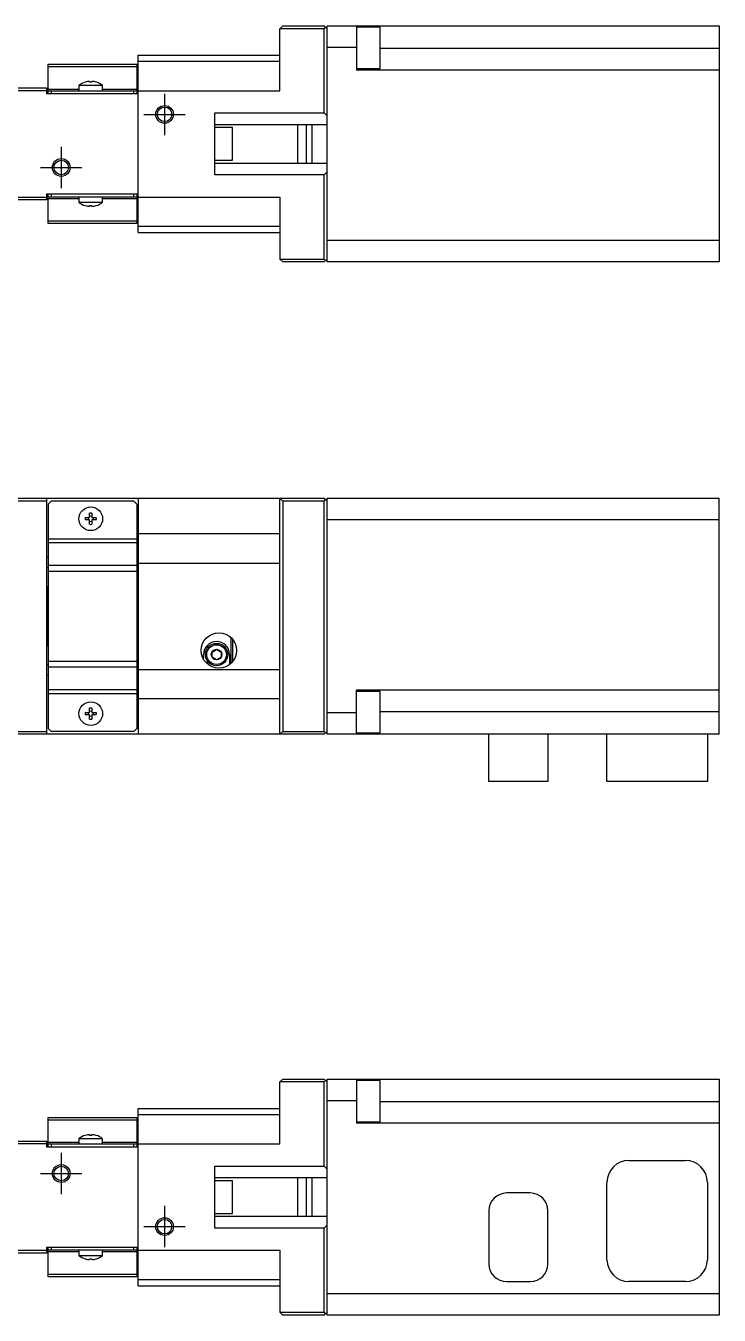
# Model space of a CAD drawing. Extents: x 0 to 677, y -8 to 228.
# Drawn here: x 206 to 323.4, y 10 to 228.4 of the extents above; entities that cross this region are included whole.
import ezdxf

# ---------------------------------------------------------------- set-up
doc = ezdxf.new("R2010")
doc.units = 0
doc.header["$LTSCALE"] = 0.5
doc.linetypes.add('CENTER', pattern=[50.8, 31.75, -6.35, 6.35, -6.35])
for name, color, linetype in [('MSM_CENTER', 1, 'CENTER'), ('MSM_CONTINUOUS', 7, 'CONTINUOUS'), ('MSM_NARROW', 5, 'CONTINUOUS')]:
    doc.layers.add(name, color=color, linetype=linetype)

msp = doc.modelspace()

# ---------------------------------------------------------------- linework, layer by layer
at = {"layer": 'MSM_CENTER'}
for p, q in [((229.5, 216.887476), (229.5, 209.887476)), ((226, 213.387476), (233, 213.387476)), ((212, 207.887476), (212, 200.887476)), ((208.5, 204.387476), (215.5, 204.387476)), ((212, 37.5), (212, 30.5)), ((208.5, 34), (215.5, 34)), ((229.5, 28.5), (229.5, 21.5)), ((226, 25), (233, 25))]:
    msp.add_line(p, q, dxfattribs=at)
at = {"layer": 'MSM_CONTINUOUS'}
for p, q in [((249.5, 228.387476), (249, 227.887476)), ((249, 217.387476), (249, 227.887476)), ((256.5, 227.887476), (249, 227.887476)), ((249.5, 228.387476), (256.5, 228.387476)), ((257, 227.887476), (256.5, 228.387476)), ((256.5, 227.887476), (256.75, 228.137476)), ((256.5, 213.637476), (256.5, 227.887476)), ((257, 228.387476), (323.4, 228.387476)), ((257, 188.387476), (257, 228.387476)), ((262, 228.387476), (262, 220.899251)), ((266, 228.150932), (262, 228.150932)), ((266, 221.150932), (266, 228.150932)), ((323.4, 228.387476), (323.4, 188.387476)), ((225, 193.387476), (225, 223.387476)), ((225, 223.387476), (249, 223.387476)), ((262, 224.687476), (257, 224.687476)), ((266, 224.599251), (323.4, 224.599251)), ((209.8, 221.887476), (224.8, 221.887476)), ((209.8, 216.887476), (209.8, 221.887476)), ((224.8, 221.448136), (209.8, 221.448136)), ((224.8, 221.887476), (224.8, 216.887476)), ((225, 222.387476), (249, 222.387476)), ((262, 221.150932), (266, 221.150932)), ((323.4, 220.899251), (262, 220.899251)), ((216.071291, 218.843208), (216.05, 218.843208)), ((216.8, 218.843208), (216.8, 218.974952)), ((217.2, 218.843208), (216.8, 218.843208)), ((217.2, 218.974952), (217.2, 218.843208)), ((217.95, 218.843208), (217.928709, 218.843208)), ((196, 217.887476), (209.5, 217.887476)), ((209.5, 217.387476), (196, 217.387476)), ((209.5, 217.887476), (209.5, 216.887476)), ((225, 216.887476), (209.5, 216.887476)), ((209.8, 217.680369), (215, 217.680369)), ((209.8, 217.387476), (224.8, 217.387476)), ((210.3, 217.387476), (210.3, 216.887476)), ((215, 218.285475), (215, 217.387476)), ((219, 218.285475), (215, 218.285475)), ((219, 217.387476), (219, 218.285475)), ((219, 217.680369), (224.8, 217.680369)), ((224.3, 216.887476), (224.3, 217.387476)), ((225, 217.387476), (249, 217.387476)), ((230.7, 213.119763), (230.7, 213.655189)), ((238, 203.137476), (238, 213.637476)), ((238, 213.637476), (256.5, 213.637476)), ((257, 213.137476), (256.5, 213.637476)), ((257, 211.637476), (238, 211.637476)), ((241, 211.137476), (238, 211.137476)), ((241, 205.637476), (241, 211.137476)), ((252, 211.637476), (252, 205.137476)), ((253.5, 205.137476), (253.5, 211.637476)), ((254.5, 205.137476), (254.5, 211.637476)), ((238, 205.637476), (241, 205.637476)), ((238, 205.137476), (257, 205.137476)), ((256.5, 203.137476), (238, 203.137476)), ((256.5, 203.137476), (257, 203.637476)), ((256.5, 188.887476), (256.5, 203.137476)), ((209.5, 198.887476), (196.5, 198.887476)), ((196.612372, 199.387476), (209.5, 199.387476)), ((209.5, 199.887476), (209.5, 198.887476)), ((225, 199.887476), (209.5, 199.887476)), ((209.8, 194.887476), (209.8, 199.887476)), ((224.8, 199.387476), (209.8, 199.387476)), ((215, 199.094583), (209.8, 199.094583)), ((210.3, 199.887476), (210.3, 199.387476)), ((215, 199.387476), (215, 198.489477)), ((219, 198.489477), (219, 199.387476)), ((224.8, 199.094583), (219, 199.094583)), ((224.3, 199.387476), (224.3, 199.887476)), ((224.8, 199.887476), (224.8, 194.887476)), ((225, 199.387476), (249, 199.387476)), ((249, 199.387476), (249, 188.887476)), ((215, 198.489477), (219, 198.489477)), ((216.05, 197.931744), (216.071291, 197.931744)), ((216.8, 197.800001), (216.8, 197.931744)), ((216.8, 197.931744), (217.2, 197.931744)), ((217.2, 197.931744), (217.2, 197.800001)), ((217.928709, 197.931744), (217.95, 197.931744)), ((209.8, 195.326816), (224.8, 195.326816)), ((224.8, 194.887476), (209.8, 194.887476)), ((249, 194.387476), (225, 194.387476)), ((225, 193.387476), (249, 193.387476)), ((257, 192.087476), (323.4, 192.087476)), ((249, 188.887476), (249.5, 188.387476)), ((249, 188.887476), (256.5, 188.887476)), ((256.5, 188.387476), (249.5, 188.387476)), ((256.5, 188.387476), (257, 188.887476)), ((256.75, 188.637476), (256.5, 188.887476)), ((323.4, 188.387476), (257, 188.387476)), ((196, 148.387476), (256.5, 148.387476)), ((209.5, 147.887476), (197.112372, 147.887476)), ((209.5, 148.387476), (209.5, 108.387476)), ((210.3, 147.887476), (209.8, 147.387476)), ((209.8, 147.387476), (209.8, 109.387476)), ((224.3, 147.887476), (210.3, 147.887476)), ((224.8, 147.387476), (224.3, 147.887476)), ((224.8, 147.387476), (224.8, 109.387476)), ((225, 148.387476), (225, 108.387476)), ((249, 108.387476), (249, 148.387476)), ((249, 148.387476), (249.5, 147.887476)), ((256.5, 147.887476), (249.5, 147.887476)), ((249.5, 147.887476), (249.5, 108.887476)), ((257, 147.887476), (256.5, 148.387476)), ((256.5, 147.887476), (256.75, 148.137476)), ((256.5, 108.887476), (256.5, 147.887476)), ((257, 148.387476), (323.4, 148.387476)), ((257, 108.387476), (257, 148.387476)), ((323.4, 108.387476), (323.4, 148.387476)), ((216.071291, 145.087476), (216.8, 145.087476)), ((216.8, 144.687476), (216.071291, 144.687476)), ((216.8, 145.087476), (216.8, 145.816184)), ((216.8, 143.958767), (216.8, 144.687476)), ((217.2, 145.816184), (217.2, 145.087476)), ((217.2, 145.087476), (217.928709, 145.087476)), ((217.928709, 144.687476), (217.2, 144.687476)), ((217.2, 144.687476), (217.2, 143.958767)), ((323.4, 144.687476), (257, 144.687476)), ((225, 142.387476), (249, 142.387476)), ((209.8, 141.508796), (224.8, 141.508796)), ((224.8, 140.801689), (209.8, 140.801689)), ((209.8, 138.387476), (209.5, 138.387476)), ((225, 138.387476), (224.8, 138.387476)), ((209.5, 136.637476), (209.8, 136.637476)), ((209.8, 137.033922), (224.8, 137.033922)), ((224.8, 135.973262), (209.8, 135.973262)), ((225, 135.660446), (224.8, 135.660446)), ((225, 137.387476), (249, 137.387476)), ((209.7, 133.387476), (209.5, 133.187476)), ((209.8, 133.387476), (209.7, 133.387476)), ((209.7, 133.387476), (209.7, 123.387476)), ((225, 133.160446), (224.8, 133.160446)), ((224.8, 130.660446), (225, 130.660446)), ((225, 126.114505), (224.8, 126.114505)), ((240.7, 124.823543), (240.7, 120.351408)), ((241, 124.513612), (241, 120.661339)), ((209.5, 123.587476), (209.7, 123.387476)), ((209.7, 123.387476), (209.8, 123.387476)), ((224.8, 123.614505), (225, 123.614505)), ((237.55, 122.320488), (238.3, 122.753501)), ((237.55, 121.454463), (237.55, 122.320488)), ((238.3, 122.753501), (239.05, 122.320488)), ((239.05, 122.320488), (239.05, 121.454463)), ((241, 124.387476), (241.1, 124.387476)), ((209.8, 120.137476), (209.5, 120.137476)), ((209.8, 120.801689), (224.8, 120.801689)), ((224.8, 121.114505), (225, 121.114505)), ((236.1, 121.090813), (236.1, 121.887476)), ((238.3, 121.02145), (237.55, 121.454463)), ((239.05, 121.454463), (238.3, 121.02145)), ((240.5, 121.887476), (240.5, 120.187476)), ((209.5, 118.387476), (209.8, 118.387476)), ((224.8, 119.741029), (209.8, 119.741029)), ((224.8, 118.387476), (225, 118.387476)), ((225, 119.387476), (249, 119.387476)), ((209.8, 115.973262), (224.8, 115.973262)), ((323.4, 115.875701), (262, 115.875701)), ((262, 108.387476), (262, 115.875701)), ((224.8, 115.266155), (209.8, 115.266155)), ((249, 114.387476), (225, 114.387476)), ((266, 115.62402), (262, 115.62402)), ((266, 108.62402), (266, 115.62402)), ((216.071291, 112.087476), (216.8, 112.087476)), ((216.8, 111.687476), (216.071291, 111.687476)), ((216.8, 112.087476), (216.8, 112.816184)), ((216.8, 110.958767), (216.8, 111.687476)), ((217.2, 112.816184), (217.2, 112.087476)), ((217.2, 112.087476), (217.928709, 112.087476)), ((217.2, 111.687476), (217.2, 110.958767)), ((217.928709, 111.687476), (217.2, 111.687476)), ((257, 112.087476), (262, 112.087476)), ((323.4, 112.175701), (266, 112.175701)), ((209.8, 109.387476), (210.3, 108.887476)), ((224.3, 108.887476), (224.8, 109.387476)), ((256.5, 108.387476), (196, 108.387476)), ((197.112372, 108.887476), (209.5, 108.887476)), ((224.3, 108.887476), (210.3, 108.887476)), ((249.5, 108.887476), (249, 108.387476)), ((249.5, 108.887476), (256.5, 108.887476)), ((256.5, 108.387476), (257, 108.887476)), ((256.75, 108.637476), (256.5, 108.887476)), ((323.4, 108.387476), (257, 108.387476)), ((262, 108.62402), (266, 108.62402)), ((284.4, 100.387476), (284.4, 108.387476)), ((294.4, 108.387476), (294.4, 100.387476)), ((304.4, 100.387476), (304.4, 108.387476)), ((321.4, 108.387476), (321.4, 100.387476)), ((294.4, 100.387476), (284.4, 100.387476)), ((321.4, 100.387476), (304.4, 100.387476)), ((249.5, 50), (249, 49.5)), ((256.5, 49.5), (249, 49.5)), ((249, 39), (249, 49.5)), ((249.5, 50), (256.5, 50)), ((257, 49.5), (256.5, 50)), ((256.5, 49.5), (256.75, 49.75)), ((256.5, 35.25), (256.5, 49.5)), ((257, 50), (323.4, 50)), ((257, 10), (257, 50)), ((262, 50), (262, 42.511775)), ((266, 49.763456), (262, 49.763456)), ((266, 42.763456), (266, 49.763456)), ((323.4, 50), (323.4, 10)), ((262, 46.3), (257, 46.3)), ((266, 46.211775), (323.4, 46.211775)), ((225, 45), (249, 45)), ((225, 15), (225, 45)), ((225, 44), (249, 44)), ((209.8, 43.5), (224.8, 43.5)), ((209.8, 38.5), (209.8, 43.5)), ((224.8, 43.06066), (209.8, 43.06066)), ((224.8, 43.5), (224.8, 38.5)), ((262, 42.763456), (266, 42.763456)), ((323.4, 42.511775), (262, 42.511775)), ((196.5, 39.5), (209.5, 39.5)), ((209.5, 39.5), (209.5, 38.5)), ((215, 39.897999), (215, 39)), ((219, 39.897999), (215, 39.897999)), ((216.071291, 40.455732), (216.05, 40.455732)), ((216.8, 40.455732), (216.8, 40.587475)), ((217.2, 40.455732), (216.8, 40.455732)), ((217.2, 40.587475), (217.2, 40.455732)), ((217.95, 40.455732), (217.928709, 40.455732)), ((219, 39), (219, 39.897999)), ((209.5, 39), (196.612372, 39)), ((209.5, 38.5), (225, 38.5)), ((209.8, 39.292893), (215, 39.292893)), ((209.8, 39), (224.8, 39)), ((210.3, 39), (210.3, 38.5)), ((219, 39.292893), (224.8, 39.292893)), ((224.3, 38.5), (224.3, 39)), ((225, 39), (249, 39)), ((238, 35.25), (256.5, 35.25)), ((238, 24.75), (238, 35.25)), ((257, 34.75), (256.5, 35.25)), ((308.1, 36.2), (317.7, 36.2)), ((257, 33.25), (238, 33.25)), ((252, 33.25), (252, 26.75)), ((253.5, 26.75), (253.5, 33.25)), ((254.5, 26.75), (254.5, 33.25)), ((241, 32.75), (238, 32.75)), ((241, 27.25), (241, 32.75)), ((291.4, 30.7), (287.4, 30.7)), ((304.4, 19.4), (304.4, 32.5)), ((321.4, 32.5), (321.4, 19.4)), ((238, 27.25), (241, 27.25)), ((238, 26.75), (257, 26.75)), ((284.4, 27.7), (284.4, 18.7)), ((294.4, 18.7), (294.4, 27.7)), ((230.7, 24.732287), (230.7, 25.267713)), ((256.5, 24.75), (238, 24.75)), ((256.5, 24.75), (257, 25.25)), ((256.5, 10.5), (256.5, 24.75)), ((209.5, 20.5), (70.5, 20.5)), ((203.5, 21), (209.5, 21)), ((209.5, 21.5), (209.5, 20.5)), ((209.5, 21.5), (225, 21.5)), ((209.8, 16.5), (209.8, 21.5)), ((224.8, 21), (209.8, 21)), ((215, 20.707107), (209.8, 20.707107)), ((210.3, 21.5), (210.3, 21)), ((215, 21), (215, 20.102001)), ((215, 20.102001), (219, 20.102001)), ((219, 20.102001), (219, 21)), ((224.8, 20.707107), (219, 20.707107)), ((224.3, 21), (224.3, 21.5)), ((224.8, 21.5), (224.8, 16.5)), ((225, 21), (249, 21)), ((249, 21), (249, 10.5)), ((216.05, 19.544268), (216.071291, 19.544268)), ((216.8, 19.412524), (216.8, 19.544268)), ((216.8, 19.544268), (217.2, 19.544268)), ((217.2, 19.544268), (217.2, 19.412524)), ((217.928709, 19.544268), (217.95, 19.544268)), ((209.8, 16.93934), (224.8, 16.93934)), ((224.8, 16.5), (209.8, 16.5)), ((249, 16), (225, 16)), ((287.4, 15.7), (291.4, 15.7)), ((317.7, 15.7), (308.1, 15.7)), ((225, 15), (249, 15)), ((257, 13.7), (323.4, 13.7)), ((249, 10.5), (249.5, 10)), ((249, 10.5), (256.5, 10.5)), ((256.5, 10), (249.5, 10)), ((256.5, 10), (257, 10.5)), ((256.75, 10.25), (256.5, 10.5)), ((323.4, 10), (257, 10))]:
    msp.add_line(p, q, dxfattribs=at)
for centre, radius in [((229.5, 213.387476), 1.2295), ((212, 204.387476), 1.2295), ((217, 144.887476), 2), ((238.7, 122.587476), 3), ((238.3, 121.887476), 1.9), ((238.3, 121.887476), 1.66906), ((238.3, 121.887476), 0.9), ((217, 111.887476), 2), ((212, 34), 1.2295), ((229.5, 25), 1.2295)]:
    msp.add_circle(centre, radius, dxfattribs=at)
for centre, radius, start, end in [((217, 215.787476), 3.2, 107.270005, 128.682187), ((217, 215.787476), 3.193744, 93.59035, 106.905258), ((217, 215.787476), 3.193744, 73.094742, 86.40965), ((217, 215.787476), 3.2, 51.317813, 72.729995), ((217, 200.987476), 3.2, 231.317813, 252.729995), ((217, 200.987476), 3.193744, 253.094742, 266.40965), ((217, 200.987476), 3.193744, 273.59035, 286.905258), ((217, 200.987476), 3.2, 287.270005, 308.682187), ((217, 144.887476), 0.95, 167.846803, 192.153197), ((217, 144.887476), 0.435085, 152.633517, 207.366483), ((217, 144.887476), 0.95, 77.846803, 102.153197), ((217, 144.887476), 0.435085, 62.633517, 117.366483), ((217, 144.887476), 0.435085, 242.633517, 297.366483), ((217, 144.887476), 0.435085, 332.633517, 27.366483), ((217, 144.887476), 0.95, 347.846803, 12.153197), ((217, 144.887476), 0.95, 257.846803, 282.153197), ((238.3, 121.88746), 2.2, 0.000405, 179.999595), ((217, 111.887476), 0.95, 167.846803, 192.153197), ((217, 111.887476), 0.435085, 152.633517, 207.366483), ((217, 111.887476), 0.95, 77.846803, 102.153197), ((217, 111.887476), 0.435085, 62.633517, 117.366483), ((217, 111.887476), 0.435085, 242.633517, 297.366483), ((217, 111.887476), 0.435085, 332.633517, 27.366483), ((217, 111.887476), 0.95, 347.846803, 12.153197), ((217, 111.887476), 0.95, 257.846803, 282.153197), ((217, 37.4), 3.2, 107.270005, 128.682187), ((217, 37.4), 3.193744, 93.59035, 106.905258), ((217, 37.4), 3.193744, 73.094742, 86.40965), ((217, 37.4), 3.2, 51.317813, 72.729995), ((308.1, 32.5), 3.7, 90, 180), ((317.7, 32.5), 3.7, 0, 90), ((287.4, 27.7), 3, 90, 180), ((291.4, 27.7), 3, 0, 90), ((217, 22.6), 3.2, 231.317813, 252.729995), ((217, 22.6), 3.2, 287.270005, 308.682187), ((217, 22.6), 3.193744, 253.094742, 266.40965), ((217, 22.6), 3.193744, 273.59035, 286.905258), ((287.4, 18.7), 3, 180, 270), ((291.4, 18.7), 3, 270, 0), ((308.1, 19.4), 3.7, 180, 270), ((317.7, 19.4), 3.7, 270, 0)]:
    msp.add_arc(centre, radius, start, end, dxfattribs=at)
at = {"layer": 'MSM_NARROW'}
for centre in [(229.5, 213.387476), (212, 204.387476), (212, 34), (229.5, 25)]:
    msp.add_circle(centre, 1.5, dxfattribs=at)

doc.saveas('drawing.dxf')
